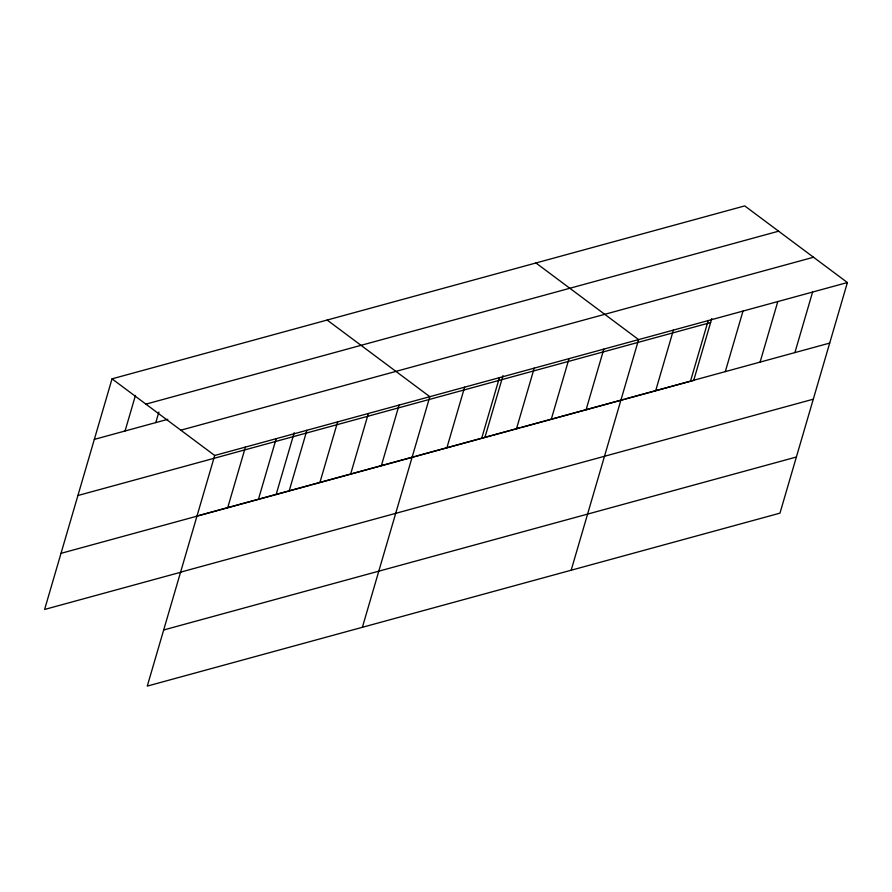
<?xml version="1.0" encoding="UTF-8"?>
<svg xmlns="http://www.w3.org/2000/svg" width="892" height="892" viewBox="0 0 892 892"><rect width="100%" height="100%" fill="white"/><g stroke="black" fill="none" stroke-linecap="round" stroke-linejoin="round"><path stroke-width="1.34" d="M847.4 282.541L214.704 455.478L147.269 686.093L779.965 513.156L847.4 282.541L744.731 205.907L112.035 378.844L44.6 609.459L180.886 572.207M125.058 430.992L135.45 395.457M155.788 422.585L158.876 412.059M227.728 507.626L245.434 447.082M258.468 499.219L276.163 438.686M276.13 494.536L294.204 432.709M289.198 490.823L306.904 430.278M319.927 482.427L337.633 421.883M350.656 474.02L368.363 413.487M381.386 465.624L399.092 405.079M362.386 627.288L429.821 396.684L327.152 320.05M446.914 447.717L464.62 387.173M481.713 438.206L499.42 377.662M484.913 437.47L502.999 375.632M516.513 428.695L534.219 368.151M551.312 419.173L569.018 358.64M586.111 409.662L603.817 349.129M571.17 570.222L638.616 339.607L535.936 262.973M655.709 390.64L673.404 330.096M690.508 381.129L708.203 320.585M711.783 318.567L693.708 380.393L625.448 399.058M725.296 371.618L743.003 311.074M760.096 362.107L777.802 301.563M794.895 352.596L812.601 292.052M145.92 404.132L778.616 231.195M94.329 439.388L167.819 419.307M180.82 430.189L813.515 257.253M77.916 495.517L710.612 322.57M196.998 516.022L829.694 343.085M61.013 553.341L310.929 485.025M312.267 484.657L415.315 456.492M416.653 456.124L519.713 427.959M521.051 427.591L624.11 399.415M180.585 572.151L813.281 399.203M163.682 629.975L796.378 457.027M112.035 378.844L214.704 455.478"/></g></svg>
